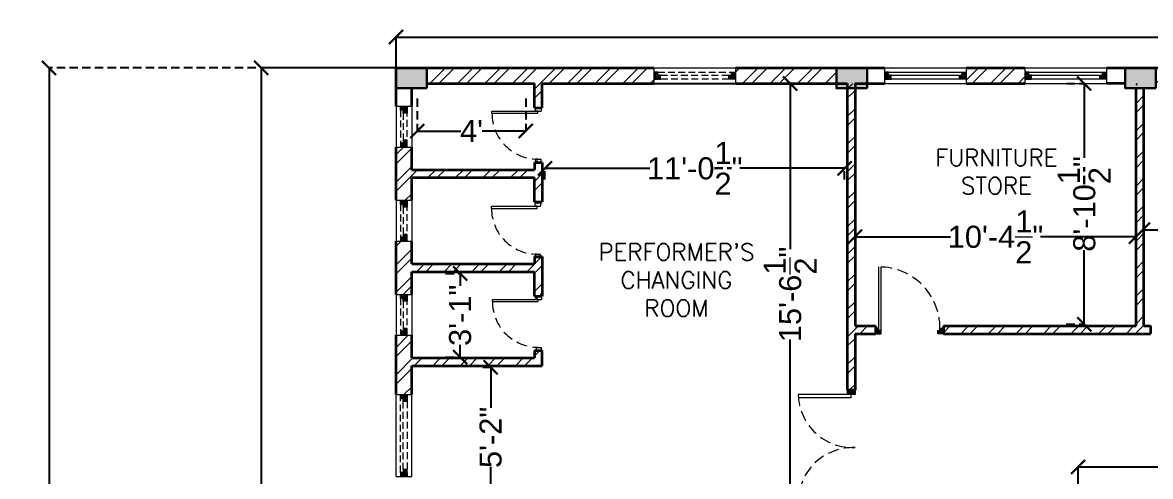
# Model space of a CAD drawing. Header units: inches. Extents: x 845 to 17085, y 908 to 10810.
# Drawn here: x 3752.3 to 4251.1, y 1903.1 to 2103.9 of the extents above; entities that cross this region are included whole.
import ezdxf

# ---------------------------------------------------------------- set-up
doc = ezdxf.new("R2010")
doc.units = ezdxf.units.IN
doc.header["$LTSCALE"] = 15
doc.header["$MEASUREMENT"] = 0
for name, pattern in [('ACAD_ISO03W100', [30, 12, -18]), ('ACAD_ISO04W100', [30.5, 24, -3, 0.5, -3]), ('CONTINUA', [0]), ('DASHED2', [0.375, 0.25, -0.125])]:
    doc.linetypes.add(name, pattern=pattern)
for name, color, linetype, lineweight in [('.15', 4, 'Continuous', 15), ('c1', 21, 'Continuous', 30), ('GRID', 8, 'ACAD_ISO04W100', 5), ('HATCH', 251, 'Continuous', 5), ('humans', 7, 'Continuous', 15), ('PDF_Layer1', 1, 'Continuous', 18), ('SLD', 140, 'Continuous', 9), ('wall 1', 1, 'Continuous', 35), ('WIND & DOOR', 160, 'Continuous', 9), ('window and door', 170, 'Continuous', 9)]:
    doc.layers.add(name, color=color, linetype=linetype, lineweight=lineweight)
for name, color, linetype in [('dimension', 7, 'Continuous'), ('MEUBLE', 55, 'Continuous'), ('Text', 255, 'Continuous')]:
    doc.layers.add(name, color=color, linetype=linetype)
doc.layers.add('door and window', color=7, linetype='Continuous', lineweight=25, true_color=0x0609c1)
doc.styles.add('ROMANS', font='ROMANS')
doc.styles.get("Standard").update_dxf_attribs({"font": 'arial.ttf'})
doc.dimstyles.get("Standard").update_dxf_attribs({"dimtxt": 9.75, "dimasz": 6.25, "dimexe": 0.18, "dimexo": 0.0625, "dimgap": 0.09, "dimtad": 0, "dimdec": 1, "dimzin": 0, "dimdsep": 46, "dimlunit": 4, "dimtxsty": 'Standard', "dimblk": 'ARCHTICK', "dimcen": 0.09, "dimadec": 0, "dimazin": 0, "dimtfac": 1, "dimtdec": 1, "dimtofl": 0, "dimtmove": 0, "dimatfit": 3, "dimldrblk": 'ARCHTICK', "dimfxl": 1, "dimtolj": 1, "dimtzin": 0, "dimlwd": 25, "dimarcsym": 0})
pattern_1 = [(45, (-95896.523, -42758.996), (-6.0932045, 6.0932045), []), (45, (-95892.4605, -42758.996), (-6.0932045, 6.0932045), [])]

# ---------------------------------------------------------------- blocks, each defined once
blk = doc.blocks.new('_ArchTick')
at = {"layer": 'GRID', "color": 0, "const_width": 0.15}
blk.add_lwpolyline([(-0.5, -0.5), (0.5, 0.5)], dxfattribs=at)
blk = doc.blocks.new('*D354')
at = {"layer": 'Defpoints', "color": 0, "linetype": 'ByBlock', "lineweight": 211, "transparency": 16777216}
for p in [(3917.45, 2083.84), (3857.86, 1589.87), (3917.45, 1589.87)]:
    blk.add_point(p, dxfattribs=at)
at = {"layer": 'humans', "color": 0, "linetype": 'ByBlock', "lineweight": -2, "transparency": 16777216}
for p, q in [((3917.38, 2083.84), (3857.68, 2083.84)), ((3917.38, 1589.87), (3857.68, 1589.87))]:
    blk.add_line(p, q, dxfattribs=at)
at = {"layer": 'humans', "color": 0, "linetype": 'Continuous', "lineweight": 25, "transparency": 16777216}
for p, q in [((3857.86, 2083.84), (3857.86, 1853.89)), ((3857.86, 1589.87), (3857.86, 1819.82))]:
    blk.add_line(p, q, dxfattribs=at)
at = {"layer": 'humans', "color": 0, "linetype": 'ByBlock', "lineweight": 25, "transparency": 16777216, "xscale": 6.25, "yscale": 6.25, "zscale": 6.25}
for p, rotation in [((3857.86, 2083.84), 90), ((3857.86, 1589.87), 270)]:
    blk.add_blockref('_ArchTick', p, dxfattribs=dict(at, rotation=rotation))
at = {"layer": 'humans', "color": 0, "linetype": 'ByBlock', "transparency": 16777216, "insert": (3857.86, 1836.85), "char_height": 9.75, "attachment_point": 5, "rotation": 90}
blk.add_mtext('\\A1;41\'-2"', dxfattribs=at)
blk = doc.blocks.new('*D371')
at = {"layer": 'Defpoints', "color": 0, "linetype": 'ByBlock', "lineweight": 211, "transparency": 16777216}
for p in [(5141.38, 2097.48), (3917.45, 2083.84), (5141.38, 2083.84)]:
    blk.add_point(p, dxfattribs=at)
at = {"layer": 'humans', "color": 0, "linetype": 'ByBlock', "lineweight": -2, "transparency": 16777216}
for p, q in [((3917.45, 2083.9), (3917.45, 2097.66)), ((5141.38, 2083.9), (5141.38, 2097.66))]:
    blk.add_line(p, q, dxfattribs=at)
at = {"layer": 'humans', "color": 0, "linetype": 'Continuous', "lineweight": 25, "transparency": 16777216}
for p, q in [((3917.45, 2097.48), (4517.72, 2097.48)), ((5141.38, 2097.48), (4541.11, 2097.48))]:
    blk.add_line(p, q, dxfattribs=at)
at = {"layer": 'humans', "color": 0, "linetype": 'ByBlock', "lineweight": 25, "transparency": 16777216, "xscale": 6.25, "yscale": 6.25, "zscale": 6.25, "rotation": 180}
blk.add_blockref('_ArchTick', (3917.45, 2097.48), dxfattribs=at)
at = {"layer": 'humans', "color": 0, "linetype": 'ByBlock', "lineweight": 25, "transparency": 16777216, "xscale": 6.25, "yscale": 6.25, "zscale": 6.25}
blk.add_blockref('_ArchTick', (5141.38, 2097.48), dxfattribs=at)
at = {"layer": 'humans', "color": 0, "linetype": 'ByBlock', "transparency": 16777216, "insert": (4529.41, 2097.48), "char_height": 9.75, "attachment_point": 5}
blk.add_mtext("\\A1;102'", dxfattribs=at)
blk = doc.blocks.new('*D355')
at = {"layer": 'Defpoints', "color": 0, "linetype": 'ByBlock', "lineweight": 211, "transparency": 16777216}
for p in [(4006.8, 2076.91), (4006.8, 1890.39), (4091.75, 1890.39)]:
    blk.add_point(p, dxfattribs=at)
at = {"layer": 'humans', "color": 0, "linetype": 'ByBlock', "lineweight": -2, "transparency": 16777216}
for p, q in [((4006.86, 2076.91), (4091.93, 2076.91)), ((4006.86, 1890.39), (4091.93, 1890.39))]:
    blk.add_line(p, q, dxfattribs=at)
at = {"layer": 'humans', "color": 0, "linetype": 'Continuous', "lineweight": 25, "transparency": 16777216}
for p, q in [((4091.75, 2076.91), (4091.75, 2003.58)), ((4091.75, 1890.39), (4091.75, 1963.71))]:
    blk.add_line(p, q, dxfattribs=at)
at = {"layer": 'humans', "color": 0, "linetype": 'ByBlock', "lineweight": 25, "transparency": 16777216, "xscale": 6.25, "yscale": 6.25, "zscale": 6.25}
for p, rotation in [((4091.75, 2076.91), 90), ((4091.75, 1890.39), 270)]:
    blk.add_blockref('_ArchTick', p, dxfattribs=dict(at, rotation=rotation))
at = {"layer": 'humans', "color": 0, "linetype": 'ByBlock', "transparency": 16777216, "insert": (4091.75, 1983.65), "char_height": 9.75, "attachment_point": 5, "rotation": 90}
blk.add_mtext('\\A1;15\'-6{\\H1x;\\S1/2;}"', dxfattribs=at)
blk = doc.blocks.new('*D356')
at = {"layer": 'Defpoints', "color": 0, "linetype": 'ByBlock', "lineweight": 211, "transparency": 16777216}
for p in [(4120.45, 2009.13), (4244.71, 2009.13), (4244.71, 2009.13)]:
    blk.add_point(p, dxfattribs=at)
at = {"layer": 'humans', "color": 0, "linetype": 'ByBlock', "lineweight": -2, "transparency": 16777216}
for p, q in [((4120.45, 2009.19), (4120.45, 2009.31)), ((4244.71, 2009.19), (4244.71, 2009.31))]:
    blk.add_line(p, q, dxfattribs=at)
at = {"layer": 'humans', "color": 0, "linetype": 'Continuous', "lineweight": 25, "transparency": 16777216}
for p, q in [((4120.45, 2009.13), (4162.64, 2009.13)), ((4244.71, 2009.13), (4202.51, 2009.13))]:
    blk.add_line(p, q, dxfattribs=at)
at = {"layer": 'humans', "color": 0, "linetype": 'ByBlock', "lineweight": 25, "transparency": 16777216, "xscale": 6.25, "yscale": 6.25, "zscale": 6.25, "rotation": 180}
blk.add_blockref('_ArchTick', (4120.45, 2009.13), dxfattribs=at)
at = {"layer": 'humans', "color": 0, "linetype": 'ByBlock', "lineweight": 25, "transparency": 16777216, "xscale": 6.25, "yscale": 6.25, "zscale": 6.25}
blk.add_blockref('_ArchTick', (4244.71, 2009.13), dxfattribs=at)
at = {"layer": 'humans', "color": 0, "linetype": 'ByBlock', "transparency": 16777216, "insert": (4182.58, 2009.13), "char_height": 9.75, "attachment_point": 5}
blk.add_mtext('\\A1;10\'-4{\\H1x;\\S1/2;}"', dxfattribs=at)
blk = doc.blocks.new('*D357')
at = {"layer": 'Defpoints', "color": 0, "linetype": 'ByBlock', "lineweight": 211, "transparency": 16777216}
for p in [(4247.83, 2012.25), (4379.39, 2012.25), (4379.39, 2012.25)]:
    blk.add_point(p, dxfattribs=at)
at = {"layer": 'humans', "color": 0, "linetype": 'ByBlock', "lineweight": -2, "transparency": 16777216}
for p, q in [((4247.83, 2012.31), (4247.83, 2012.43)), ((4379.39, 2012.31), (4379.39, 2012.43))]:
    blk.add_line(p, q, dxfattribs=at)
at = {"layer": 'humans', "color": 0, "linetype": 'Continuous', "lineweight": 25, "transparency": 16777216}
for p, q in [((4247.83, 2012.25), (4289.89, 2012.25)), ((4379.39, 2012.25), (4337.33, 2012.25))]:
    blk.add_line(p, q, dxfattribs=at)
at = {"layer": 'humans', "color": 0, "linetype": 'ByBlock', "lineweight": 25, "transparency": 16777216, "xscale": 6.25, "yscale": 6.25, "zscale": 6.25, "rotation": 180}
blk.add_blockref('_ArchTick', (4247.83, 2012.25), dxfattribs=at)
at = {"layer": 'humans', "color": 0, "linetype": 'ByBlock', "lineweight": 25, "transparency": 16777216, "xscale": 6.25, "yscale": 6.25, "zscale": 6.25}
blk.add_blockref('_ArchTick', (4379.39, 2012.25), dxfattribs=at)
at = {"layer": 'humans', "color": 0, "linetype": 'ByBlock', "transparency": 16777216, "insert": (4313.61, 2012.25), "char_height": 9.75, "attachment_point": 5}
blk.add_mtext('\\A1;10\'-11{\\H1x;\\S1/2;}"', dxfattribs=at)
blk = doc.blocks.new('*D359')
at = {"layer": 'Defpoints', "color": 0, "linetype": 'ByBlock', "lineweight": 211, "transparency": 16777216}
for p in [(4817.26, 1907.33), (4219.12, 1887.72), (4817.26, 1887.72)]:
    blk.add_point(p, dxfattribs=at)
at = {"layer": 'humans', "color": 0, "linetype": 'ByBlock', "lineweight": -2, "transparency": 16777216}
for p, q in [((4219.12, 1887.78), (4219.12, 1907.51)), ((4817.26, 1887.78), (4817.26, 1907.51))]:
    blk.add_line(p, q, dxfattribs=at)
at = {"layer": 'humans', "color": 0, "linetype": 'Continuous', "lineweight": 25, "transparency": 16777216}
for p, q in [((4219.12, 1907.33), (4497.37, 1907.33)), ((4817.26, 1907.33), (4539.01, 1907.33))]:
    blk.add_line(p, q, dxfattribs=at)
at = {"layer": 'humans', "color": 0, "linetype": 'ByBlock', "lineweight": 25, "transparency": 16777216, "xscale": 6.25, "yscale": 6.25, "zscale": 6.25, "rotation": 180}
blk.add_blockref('_ArchTick', (4219.12, 1907.33), dxfattribs=at)
at = {"layer": 'humans', "color": 0, "linetype": 'ByBlock', "lineweight": 25, "transparency": 16777216, "xscale": 6.25, "yscale": 6.25, "zscale": 6.25}
blk.add_blockref('_ArchTick', (4817.26, 1907.33), dxfattribs=at)
at = {"layer": 'humans', "color": 0, "linetype": 'ByBlock', "transparency": 16777216, "insert": (4518.19, 1907.33), "char_height": 9.75, "attachment_point": 5}
blk.add_mtext('\\A1;49\'-10"', dxfattribs=at)
blk = doc.blocks.new('*D366')
at = {"layer": 'Defpoints', "color": 0, "linetype": 'DASHED2', "lineweight": 211, "transparency": 16777216}
for p in [(3763.99, 2083.84), (3917.45, 2083.84), (3917.45, 1240.3)]:
    blk.add_point(p, dxfattribs=at)
at = {"layer": 'SLD', "color": 0, "linetype": 'DASHED2', "lineweight": -2, "transparency": 16777216}
for p, q in [((3917.38, 2083.84), (3763.81, 2083.84)), ((3917.38, 1240.3), (3763.81, 1240.3))]:
    blk.add_line(p, q, dxfattribs=at)
at = {"layer": 'SLD', "color": 0, "linetype": 'Continuous', "lineweight": 25, "transparency": 16777216}
for p, q in [((3763.99, 2083.84), (3763.99, 1682.42)), ((3763.99, 1240.3), (3763.99, 1641.72))]:
    blk.add_line(p, q, dxfattribs=at)
at = {"layer": 'SLD', "color": 0, "linetype": 'DASHED2', "lineweight": 25, "transparency": 16777216, "xscale": 6.25, "yscale": 6.25, "zscale": 6.25}
for p, rotation in [((3763.99, 2083.84), 90), ((3763.99, 1240.3), 270)]:
    blk.add_blockref('_ArchTick', p, dxfattribs=dict(at, rotation=rotation))
at = {"layer": 'SLD', "color": 0, "linetype": 'DASHED2', "lineweight": 30, "transparency": 16777216, "insert": (3763.99, 1662.07), "char_height": 9.75, "attachment_point": 5, "rotation": 90}
blk.add_mtext('\\A1;70\'-3{\\H1x;\\S1/2;}"', dxfattribs=at)
blk = doc.blocks.new('*D293')
at = {"layer": 'Defpoints', "color": 0, "linetype": 'DASHED2', "lineweight": 211, "transparency": 16777216}
for p in [(4115.82, 2039.41), (3983.32, 2034.41), (4115.82, 2034.41)]:
    blk.add_point(p, dxfattribs=at)
at = {"layer": 'dimension', "color": 0, "linetype": 'DASHED2', "lineweight": -2, "transparency": 16777216}
for p, q in [((3983.32, 2034.47), (3983.32, 2039.59)), ((4115.82, 2034.47), (4115.82, 2039.59))]:
    blk.add_line(p, q, dxfattribs=at)
at = {"layer": 'dimension', "color": 0, "linetype": 'Continuous', "lineweight": 25, "transparency": 16777216}
for p, q in [((3983.32, 2039.41), (4029.63, 2039.41)), ((4115.82, 2039.41), (4069.5, 2039.41))]:
    blk.add_line(p, q, dxfattribs=at)
at = {"layer": 'dimension', "color": 0, "linetype": 'DASHED2', "lineweight": 25, "transparency": 16777216, "xscale": 6.25, "yscale": 6.25, "zscale": 6.25, "rotation": 180}
blk.add_blockref('_ArchTick', (3983.32, 2039.41), dxfattribs=at)
at = {"layer": 'dimension', "color": 0, "linetype": 'DASHED2', "lineweight": 25, "transparency": 16777216, "xscale": 6.25, "yscale": 6.25, "zscale": 6.25}
blk.add_blockref('_ArchTick', (4115.82, 2039.41), dxfattribs=at)
at = {"layer": 'dimension', "color": 0, "linetype": 'DASHED2', "lineweight": 30, "transparency": 16777216, "insert": (4049.57, 2039.41), "char_height": 9.75, "attachment_point": 5}
blk.add_mtext('\\A1;11\'-0{\\H1x;\\S1/2;}"', dxfattribs=at)
blk = doc.blocks.new('*D294')
at = {"layer": 'Defpoints', "color": 0, "linetype": 'DASHED2', "lineweight": 211, "transparency": 16777216}
for p in [(4213.82, 2076.91), (4213.82, 1970.41), (4221.82, 1970.41)]:
    blk.add_point(p, dxfattribs=at)
at = {"layer": 'dimension', "color": 0, "linetype": 'DASHED2', "lineweight": -2, "transparency": 16777216}
for p, q in [((4213.88, 2076.91), (4222, 2076.91)), ((4213.88, 1970.41), (4222, 1970.41))]:
    blk.add_line(p, q, dxfattribs=at)
at = {"layer": 'dimension', "color": 0, "linetype": 'Continuous', "lineweight": 25, "transparency": 16777216}
for p, q in [((4221.82, 2076.91), (4221.82, 2044.05)), ((4221.82, 1970.41), (4221.82, 2003.26))]:
    blk.add_line(p, q, dxfattribs=at)
at = {"layer": 'dimension', "color": 0, "linetype": 'DASHED2', "lineweight": 25, "transparency": 16777216, "xscale": 6.25, "yscale": 6.25, "zscale": 6.25}
for p, rotation in [((4221.82, 2076.91), 90), ((4221.82, 1970.41), 270)]:
    blk.add_blockref('_ArchTick', p, dxfattribs=dict(at, rotation=rotation))
at = {"layer": 'dimension', "color": 0, "linetype": 'DASHED2', "lineweight": 30, "transparency": 16777216, "insert": (4221.82, 2023.66), "char_height": 9.75, "attachment_point": 5, "rotation": 90}
blk.add_mtext('\\A1;8\'-10{\\H1x;\\S1/2;}"', dxfattribs=at)
blk = doc.blocks.new('*D307')
at = {"layer": 'Defpoints', "color": 0, "linetype": 'DASHED2', "lineweight": 211, "transparency": 16777216}
for p in [(3955.82, 1951.41), (3959.32, 1951.41), (3955.82, 1889.41)]:
    blk.add_point(p, dxfattribs=at)
at = {"layer": 'dimension', "color": 0, "linetype": 'DASHED2', "lineweight": -2, "transparency": 16777216}
for p, q in [((3955.88, 1951.41), (3959.5, 1951.41)), ((3955.88, 1889.41), (3959.5, 1889.41))]:
    blk.add_line(p, q, dxfattribs=at)
at = {"layer": 'dimension', "color": 0, "linetype": 'Continuous', "lineweight": 25, "transparency": 16777216}
for p, q in [((3959.32, 1951.41), (3959.32, 1933.46)), ((3959.32, 1889.41), (3959.32, 1907.36))]:
    blk.add_line(p, q, dxfattribs=at)
at = {"layer": 'dimension', "color": 0, "linetype": 'DASHED2', "lineweight": 25, "transparency": 16777216, "xscale": 6.25, "yscale": 6.25, "zscale": 6.25}
for p, rotation in [((3959.32, 1951.41), 90), ((3959.32, 1889.41), 270)]:
    blk.add_blockref('_ArchTick', p, dxfattribs=dict(at, rotation=rotation))
at = {"layer": 'dimension', "color": 0, "linetype": 'DASHED2', "lineweight": 30, "transparency": 16777216, "insert": (3959.32, 1920.41), "char_height": 9.75, "attachment_point": 5, "rotation": 90}
blk.add_mtext('\\A1;5\'-2"', dxfattribs=at)
blk = doc.blocks.new('*D311')
at = {"layer": 'Defpoints', "color": 0, "linetype": 'DASHED2', "lineweight": 211, "transparency": 16777216}
for p in [(3939.32, 1992.91), (3939.32, 1955.91), (3945.82, 1955.91)]:
    blk.add_point(p, dxfattribs=at)
at = {"layer": 'dimension', "color": 0, "linetype": 'DASHED2', "lineweight": -2, "transparency": 16777216}
for p, q in [((3939.38, 1992.91), (3946, 1992.91)), ((3939.38, 1955.91), (3946, 1955.91))]:
    blk.add_line(p, q, dxfattribs=at)
at = {"layer": 'dimension', "color": 0, "linetype": 'Continuous', "lineweight": 25, "transparency": 16777216}
for p, q in [((3945.82, 1992.91), (3945.82, 1987.45)), ((3945.82, 1955.91), (3945.82, 1961.36))]:
    blk.add_line(p, q, dxfattribs=at)
at = {"layer": 'dimension', "color": 0, "linetype": 'DASHED2', "lineweight": 25, "transparency": 16777216, "xscale": 6.25, "yscale": 6.25, "zscale": 6.25}
for p, rotation in [((3945.82, 1992.91), 90), ((3945.82, 1955.91), 270)]:
    blk.add_blockref('_ArchTick', p, dxfattribs=dict(at, rotation=rotation))
at = {"layer": 'dimension', "color": 0, "linetype": 'DASHED2', "lineweight": 30, "transparency": 16777216, "insert": (3945.82, 1974.41), "char_height": 9.75, "attachment_point": 5, "rotation": 90}
blk.add_mtext('\\A1;3\'-1"', dxfattribs=at)
blk = doc.blocks.new('*D312')
at = {"layer": 'Defpoints', "color": 0, "linetype": 'DASHED2', "lineweight": 211, "transparency": 16777216}
for p in [(3926.82, 2070.41), (3974.82, 2070.41), (3974.82, 2055.91)]:
    blk.add_point(p, dxfattribs=at)
at = {"layer": 'dimension', "color": 0, "linetype": 'DASHED2', "lineweight": -2, "transparency": 16777216}
for p, q in [((3926.82, 2070.34), (3926.82, 2055.73)), ((3974.82, 2070.34), (3974.82, 2055.73))]:
    blk.add_line(p, q, dxfattribs=at)
at = {"layer": 'dimension', "color": 0, "linetype": 'Continuous', "lineweight": 25, "transparency": 16777216}
for p, q in [((3926.82, 2055.91), (3946.05, 2055.91)), ((3974.82, 2055.91), (3955.59, 2055.91))]:
    blk.add_line(p, q, dxfattribs=at)
at = {"layer": 'dimension', "color": 0, "linetype": 'DASHED2', "lineweight": 25, "transparency": 16777216, "xscale": 6.25, "yscale": 6.25, "zscale": 6.25, "rotation": 180}
blk.add_blockref('_ArchTick', (3926.82, 2055.91), dxfattribs=at)
at = {"layer": 'dimension', "color": 0, "linetype": 'DASHED2', "lineweight": 25, "transparency": 16777216, "xscale": 6.25, "yscale": 6.25, "zscale": 6.25}
blk.add_blockref('_ArchTick', (3974.82, 2055.91), dxfattribs=at)
at = {"layer": 'dimension', "color": 0, "linetype": 'DASHED2', "lineweight": 30, "transparency": 16777216, "insert": (3950.82, 2055.91), "char_height": 9.75, "attachment_point": 5}
blk.add_mtext("\\A1;4'", dxfattribs=at)

msp = doc.modelspace()

# ---------------------------------------------------------------- hatches: boundary and pattern name
at = {"layer": 'HATCH'}
h = msp.add_hatch(color=256, dxfattribs=at)
h.dxf.hatch_style = 1
h.paths.add_polyline_path([(3931.02, 2083.84), (3931.02, 2074.8), (3917.45, 2074.8), (3917.45, 2083.84)])
h = msp.add_hatch(dxfattribs=at)
h.set_pattern_fill('ANSI32', color=256, scale=0.904682)
h.set_pattern_definition([(45, (-97557.4195, -53762.61), (-6.0932045, 6.0932045), []), (45, (-97553.357, -53762.61), (-6.0932045, 6.0932045), [])])
h.paths.add_polyline_path([(3978.66, 2076.91), (3978.66, 2066.14), (3982.13, 2066.14), (3982.13, 2076.91), (4031.46, 2076.91), (4031.46, 2083.84), (3931.02, 2083.84), (3931.02, 2076.91)])
h = msp.add_hatch(dxfattribs=at)
h.set_pattern_fill('ANSI32', color=256, scale=0.904682)
h.set_pattern_definition(pattern_1)
h.paths.add_polyline_path([(4067.65, 2083.84), (4067.65, 2076.91), (4116.98, 2076.91), (4116.98, 1941.34), (4120.45, 1941.34), (4120.45, 1966.23), (4129.44, 1966.23), (4129.44, 1969.7), (4120.45, 1969.7), (4120.45, 2076.91), (4112.25, 2076.91), (4112.25, 2083.84)])
h = msp.add_hatch(color=256, dxfattribs=at)
h.dxf.hatch_style = 1
h.paths.add_polyline_path([(4125.82, 2083.84), (4125.82, 2074.8), (4112.25, 2074.8), (4112.25, 2083.84)])
h = msp.add_hatch(dxfattribs=at)
h.set_pattern_fill('ANSI32', color=256, scale=0.904682)
h.set_pattern_definition(pattern_1)
h.paths.add_polyline_path([(4169.61, 2083.84), (4169.61, 2076.91), (4195.55, 2076.91), (4195.55, 2083.84)], flags=17)
h.paths.add_polyline_path([(4248.17, 2076.91), (4264.62, 2076.91), (4264.62, 2083.84), (4253.55, 2083.84), (4253.55, 2076.91), (4244.71, 2076.91), (4244.71, 1969.7), (4159.52, 1969.7), (4159.52, 1968.69), (4159.53, 1968.69), (4159.52, 1966.23), (4251.09, 1966.23), (4251.09, 1969.7), (4248.17, 1969.7)])
h = msp.add_hatch(color=256, dxfattribs=at)
h.dxf.hatch_style = 1
h.paths.add_polyline_path([(4253.55, 2083.84), (4253.55, 2074.8), (4239.98, 2074.8), (4239.98, 2083.84)])
h = msp.add_hatch(dxfattribs=at)
h.set_pattern_fill('ANSI32', color=256, scale=0.904682)
h.set_pattern_definition(pattern_1)
h.paths.add_polyline_path([(3924.38, 1952.06), (3982.13, 1952.06), (3982.13, 1958.78), (3978.66, 1958.78), (3978.66, 1955.53), (3924.38, 1955.53), (3924.38, 1965.56), (3917.45, 1965.56), (3917.45, 1939.32), (3924.38, 1939.32)])
h.paths.add_polyline_path([(3924.38, 1993.68), (3978.66, 1993.68), (3978.66, 1982.91), (3982.13, 1982.91), (3982.13, 2000.4), (3978.66, 2000.4), (3978.66, 1997.14), (3924.38, 1997.14), (3924.38, 2007.17), (3917.45, 2007.17), (3917.45, 1983.65), (3924.38, 1983.65)])
h.paths.add_polyline_path([(3924.38, 2035.29), (3978.66, 2035.29), (3978.66, 2024.52), (3982.13, 2024.52), (3982.13, 2042.01), (3978.66, 2042.01), (3978.66, 2038.76), (3924.38, 2038.76), (3924.38, 2048.79), (3917.45, 2048.79), (3917.45, 2025.26), (3924.38, 2025.26)])
at = {"layer": 'HATCH', "lineweight": 0, "true_color": 0x000000}
h = msp.add_hatch(dxfattribs=at)
h.set_pattern_fill('ANSI31', color=18, scale=0.120624, angle=90)
h.set_pattern_definition([(135, (968100.27543, -910032.37143), (-0.27080908924, -0.27080908924), [])])
h.paths.add_polyline_path([(4130.95, 1967.73), (4130.96, 1968.74), (4129.45, 1968.74), (4129.44, 1966.23), (4131.95, 1966.23), (4131.95, 1967.73)])
h.paths.add_polyline_path([(4158.02, 1967.69), (4157.02, 1967.69), (4157.02, 1966.19), (4159.52, 1966.19), (4159.53, 1968.69), (4158.02, 1968.7)])
h = msp.add_hatch(dxfattribs=at)
h.set_pattern_fill('ANSI31', color=18, scale=0.135883)
h.set_pattern_definition([(45, (-945454.74197, -1060362.40125), (-0.30506607815, 0.30506607815), [])])
h.paths.add_polyline_path([(4120.45, 1892.43), (4120.11, 1892.43), (4117.05, 1892.43), (4117.05, 1890.39), (4120.45, 1890.39)])
h.paths.add_polyline_path([(4120.45, 1941.34), (4117.05, 1941.34), (4117.05, 1939.3), (4117.39, 1939.3), (4120.45, 1939.3)])

# ---------------------------------------------------------------- linework, layer by layer
at = {"layer": '.15', "lineweight": 15}
for p, q in [((4031.46, 2083.84), (4067.65, 2083.84)), ((4133.42, 2083.84), (4169.61, 2083.84)), ((4195.55, 2083.84), (4231.73, 2083.84)), ((4031.46, 2076.91), (4067.65, 2076.91)), ((4133.42, 2076.91), (4169.61, 2076.91)), ((4195.55, 2076.91), (4231.73, 2076.91)), ((3917.45, 2066.88), (3917.45, 2048.79)), ((3924.38, 2066.88), (3924.38, 2048.79)), ((3917.45, 2025.26), (3917.45, 2007.17)), ((3924.38, 2025.26), (3924.38, 2007.17)), ((3917.45, 1983.65), (3917.45, 1965.56)), ((3924.38, 1983.65), (3924.38, 1965.56)), ((3917.45, 1903.13), (3917.45, 1939.32)), ((3924.38, 1903.13), (3924.38, 1939.32))]:
    msp.add_line(p, q, dxfattribs=at)
at = {"layer": 'c1'}
for points in [[(3931.02, 2074.8), (3931.02, 2083.84), (3917.45, 2083.84), (3917.45, 2074.8)], [(4125.82, 2074.8), (4125.82, 2083.84), (4112.25, 2083.84), (4112.25, 2074.8)], [(4253.55, 2074.8), (4253.55, 2083.84), (4239.98, 2083.84), (4239.98, 2074.8)]]:
    msp.add_lwpolyline(points, close=True, dxfattribs=at)
at = {"layer": 'door and window', "color": 18, "lineweight": 0, "true_color": 0x000000}
for p, q in [((4130.96, 1968.74), (4131, 1995.8)), ((4131.95, 1967.73), (4131.99, 1995.78)), ((4117.39, 1939.3), (4095.32, 1939.3)), ((4118.75, 1937.95), (4095.4, 1937.95)), ((4118.75, 1937.95), (4118.75, 1939.3))]:
    msp.add_line(p, q, dxfattribs=at)
for points in [[(4131.95, 1966.23), (4131.95, 1967.73), (4130.95, 1967.73), (4130.96, 1968.74), (4129.45, 1968.74), (4129.44, 1966.23), (4131.95, 1966.23)], [(4157.02, 1966.19), (4157.02, 1967.69), (4158.02, 1967.69), (4158.02, 1968.7), (4159.53, 1968.69), (4159.52, 1966.19), (4157.02, 1966.19)]]:
    msp.add_lwpolyline(points, dxfattribs=at)
msp.add_lwpolyline([(4120.45, 1939.3), (4117.05, 1939.3), (4117.05, 1941.34), (4120.45, 1941.34)], close=True, dxfattribs=at)
at = {"layer": 'HATCH', "lineweight": 0}
for p, q in [((4031.46, 2081.47), (4031.88, 2081.88)), ((4031.46, 2080.81), (4032.54, 2081.88)), ((4031.46, 2080.14), (4033.2, 2081.88)), ((4031.46, 2079.48), (4033.27, 2081.29)), ((4031.51, 2078.87), (4033.32, 2080.68)), ((4032.17, 2078.87), (4033.98, 2080.68)), ((4032.83, 2078.87), (4034.48, 2080.51)), ((4066.28, 2078.87), (4064.63, 2080.51)), ((4066.94, 2078.87), (4065.13, 2080.68)), ((4067.6, 2078.87), (4065.79, 2080.68)), ((4067.65, 2079.48), (4065.84, 2081.29)), ((4067.65, 2080.14), (4065.91, 2081.88)), ((4067.65, 2080.81), (4066.57, 2081.88)), ((4067.65, 2081.47), (4067.24, 2081.88)), ((4133.42, 2081.47), (4133.83, 2081.88)), ((4133.42, 2080.81), (4134.49, 2081.88)), ((4133.42, 2080.14), (4135.16, 2081.88)), ((4133.42, 2079.48), (4135.23, 2081.29)), ((4133.46, 2078.87), (4135.27, 2080.68)), ((4134.13, 2078.87), (4135.94, 2080.68)), ((4134.79, 2078.87), (4136.43, 2080.51)), ((4168.24, 2078.87), (4166.59, 2080.51)), ((4168.9, 2078.87), (4167.09, 2080.68)), ((4169.56, 2078.87), (4167.75, 2080.68)), ((4169.61, 2079.48), (4167.8, 2081.29)), ((4169.61, 2080.14), (4167.87, 2081.88)), ((4169.61, 2080.81), (4168.53, 2081.88)), ((4169.61, 2081.47), (4169.19, 2081.88)), ((4195.55, 2081.47), (4195.96, 2081.88)), ((4195.55, 2080.81), (4196.62, 2081.88)), ((4195.55, 2080.14), (4197.28, 2081.88)), ((4195.55, 2079.48), (4197.36, 2081.29)), ((4195.59, 2078.87), (4197.4, 2080.68)), ((4196.25, 2078.87), (4198.06, 2080.68)), ((4196.92, 2078.87), (4198.56, 2080.51)), ((4230.36, 2078.87), (4228.72, 2080.51)), ((4231.03, 2078.87), (4229.22, 2080.68)), ((4231.69, 2078.87), (4229.88, 2080.68)), ((4231.73, 2079.48), (4229.93, 2081.29)), ((4231.73, 2080.14), (4230, 2081.88)), ((4231.73, 2080.81), (4230.66, 2081.88)), ((4231.73, 2081.47), (4231.32, 2081.88)), ((4033.49, 2078.87), (4034.48, 2079.85)), ((4034.16, 2078.87), (4034.48, 2079.19)), ((4065.62, 2078.87), (4064.63, 2079.85)), ((4064.96, 2078.87), (4064.63, 2079.19)), ((4135.45, 2078.87), (4136.43, 2079.85)), ((4136.11, 2078.87), (4136.43, 2079.19)), ((4167.57, 2078.87), (4166.59, 2079.85)), ((4166.91, 2078.87), (4166.59, 2079.19)), ((4197.58, 2078.87), (4198.56, 2079.85)), ((4198.24, 2078.87), (4198.56, 2079.19)), ((4229.7, 2078.87), (4228.72, 2079.85)), ((4229.04, 2078.87), (4228.72, 2079.19)), ((3919.82, 2066.88), (3919.41, 2066.47)), ((3920.48, 2066.88), (3919.41, 2065.8)), ((3921.14, 2066.88), (3919.41, 2065.14)), ((3921.81, 2066.88), (3920, 2065.07)), ((3922.42, 2066.83), (3920.61, 2065.02)), ((3922.42, 2066.17), (3920.61, 2064.36)), ((3922.42, 2065.51), (3920.78, 2063.86)), ((3922.42, 2064.85), (3921.44, 2063.86)), ((3922.42, 2064.19), (3922.1, 2063.86)), ((3921.14, 2048.79), (3919.41, 2050.52)), ((3921.81, 2048.79), (3920, 2050.6)), ((3922.42, 2049.49), (3920.61, 2051.3)), ((3922.42, 2048.83), (3920.61, 2050.64)), ((3922.42, 2050.16), (3920.78, 2051.8)), ((3922.42, 2050.82), (3921.44, 2051.8)), ((3922.42, 2051.48), (3922.1, 2051.8)), ((3920.48, 2048.79), (3919.41, 2049.86)), ((3919.82, 2048.79), (3919.41, 2049.2)), ((3919.82, 2025.26), (3919.41, 2024.85)), ((3920.48, 2025.26), (3919.41, 2024.19)), ((3921.14, 2025.26), (3919.41, 2023.53)), ((3921.81, 2025.26), (3920, 2023.45)), ((3922.42, 2025.22), (3920.61, 2023.41)), ((3922.42, 2024.56), (3920.61, 2022.75)), ((3922.42, 2023.89), (3920.78, 2022.25)), ((3922.42, 2023.23), (3921.44, 2022.25)), ((3922.42, 2022.57), (3922.1, 2022.25)), ((3922.42, 2008.54), (3920.78, 2010.19)), ((3922.42, 2009.2), (3921.44, 2010.19)), ((3922.42, 2009.86), (3922.1, 2010.19)), ((3921.14, 2007.17), (3919.41, 2008.91)), ((3920.48, 2007.17), (3919.41, 2008.25)), ((3919.82, 2007.17), (3919.41, 2007.58)), ((3921.81, 2007.17), (3920, 2008.98)), ((3922.42, 2007.88), (3920.61, 2009.69)), ((3922.42, 2007.22), (3920.61, 2009.03)), ((3919.82, 1983.65), (3919.41, 1983.24)), ((3920.48, 1983.65), (3919.41, 1982.57)), ((3921.14, 1983.65), (3919.41, 1981.91)), ((3921.81, 1983.65), (3920, 1981.84)), ((3922.42, 1983.6), (3920.61, 1981.79)), ((3922.42, 1982.94), (3920.61, 1981.13)), ((3922.42, 1982.28), (3920.78, 1980.63)), ((3922.42, 1981.62), (3921.44, 1980.63)), ((3922.42, 1980.96), (3922.1, 1980.63)), ((3921.14, 1965.56), (3919.41, 1967.29)), ((3920.48, 1965.56), (3919.41, 1966.63)), ((3919.82, 1965.56), (3919.41, 1965.97)), ((3921.81, 1965.56), (3920, 1967.36)), ((3922.42, 1966.26), (3920.61, 1968.07)), ((3922.42, 1965.6), (3920.61, 1967.41)), ((3922.42, 1966.92), (3920.78, 1968.57)), ((3922.42, 1967.59), (3921.44, 1968.57)), ((3922.42, 1968.25), (3922.1, 1968.57)), ((3919.82, 1939.32), (3919.41, 1938.9)), ((3920.48, 1939.32), (3919.41, 1938.24)), ((3921.14, 1939.32), (3919.41, 1937.58)), ((3921.81, 1939.32), (3920, 1937.51)), ((3922.42, 1939.27), (3920.61, 1937.46)), ((3922.42, 1938.61), (3920.61, 1936.8)), ((3922.42, 1937.95), (3920.78, 1936.3)), ((3922.42, 1937.29), (3921.44, 1936.3)), ((3922.42, 1936.62), (3922.1, 1936.3)), ((3922.42, 1903.84), (3920.61, 1905.65)), ((3922.42, 1904.5), (3920.78, 1906.15)), ((3922.42, 1905.16), (3921.44, 1906.15)), ((3922.42, 1905.82), (3922.1, 1906.15)), ((3921.14, 1903.13), (3919.41, 1904.87)), ((3920.48, 1903.13), (3919.41, 1904.21)), ((3919.82, 1903.13), (3919.41, 1903.54)), ((3921.81, 1903.13), (3920, 1904.94)), ((3922.42, 1903.18), (3920.61, 1904.99))]:
    msp.add_line(p, q, dxfattribs=at)
at = {"layer": 'HATCH', "linetype": 'ACAD_ISO03W100', "lineweight": 0, "ltscale": 15}
for p, q in [((3980.58, 2042.01), (3979.72, 2042.87)), ((3980.58, 2024.52), (3979.72, 2023.66)), ((3980.58, 1982.91), (3979.72, 1982.05))]:
    msp.add_line(p, q, dxfattribs=at)
at = {"layer": 'MEUBLE', "linetype": 'Continuous', "lineweight": 0}
msp.add_line((4116.98, 2076.91), (4096.17, 2076.91), dxfattribs=at)
at = {"layer": 'PDF_Layer1', "lineweight": 18}
for p, q in [((4031.46, 2083.84), (4031.46, 2076.91)), ((4067.65, 2083.84), (4067.65, 2076.91)), ((4133.42, 2083.84), (4133.42, 2076.91)), ((4169.61, 2083.84), (4169.61, 2076.91)), ((4195.55, 2083.84), (4195.55, 2076.91)), ((4231.73, 2083.84), (4231.73, 2076.91)), ((3917.45, 2066.88), (3924.38, 2066.88)), ((3917.45, 2048.79), (3924.38, 2048.79)), ((3917.45, 2025.26), (3924.38, 2025.26)), ((3917.45, 2007.17), (3924.38, 2007.17)), ((3917.45, 1983.65), (3924.38, 1983.65)), ((3917.45, 1965.56), (3924.38, 1965.56)), ((3917.45, 1939.32), (3924.38, 1939.32)), ((3917.45, 1903.13), (3924.38, 1903.13))]:
    msp.add_line(p, q, dxfattribs=at)
at = {"layer": 'wall 1', "ltscale": 1.5}
for p, q in [((3917.45, 2083.84), (4031.46, 2083.84)), ((3917.45, 2066.88), (3917.45, 2083.84)), ((4067.65, 2083.84), (4133.42, 2083.84)), ((4169.61, 2083.84), (4195.55, 2083.84)), ((4231.73, 2083.84), (4264.62, 2083.84)), ((3931.02, 2076.91), (3978.66, 2076.91)), ((3978.66, 2066.14), (3978.66, 2076.91)), ((3982.13, 2066.14), (3982.13, 2076.91)), ((3982.13, 2076.91), (4031.46, 2076.91)), ((4067.65, 2076.91), (4116.98, 2076.91)), ((4116.98, 2076.91), (4116.98, 1941.34)), ((4120.45, 2076.91), (4120.45, 1969.7)), ((4120.45, 2076.91), (4133.42, 2076.91)), ((4169.61, 2076.91), (4195.55, 2076.91)), ((4239.98, 2076.91), (4231.73, 2076.91)), ((3924.38, 2066.88), (3924.38, 2074.8)), ((4244.71, 1969.7), (4244.71, 2074.8)), ((4248.17, 1969.7), (4248.17, 2074.8)), ((3978.66, 2066.14), (3982.13, 2066.14)), ((3924.38, 2038.76), (3924.38, 2048.79)), ((3978.66, 2042.01), (3982.13, 2042.01)), ((3978.66, 2042.01), (3978.66, 2038.76)), ((3982.13, 2042.05), (3982.13, 2024.52)), ((3924.38, 2038.76), (3978.66, 2038.76)), ((3924.38, 2035.29), (3978.66, 2035.29)), ((3924.38, 2025.26), (3924.38, 2035.29)), ((3978.66, 2024.52), (3978.66, 2035.29)), ((3978.66, 2024.52), (3982.13, 2024.52)), ((3924.38, 1997.14), (3924.38, 2007.17)), ((3978.66, 2000.4), (3982.13, 2000.4)), ((3978.66, 2000.4), (3978.66, 1997.14)), ((3982.13, 2000.43), (3982.13, 1982.91)), ((3924.38, 1997.14), (3978.66, 1997.14)), ((3924.38, 1993.68), (3978.66, 1993.68)), ((3924.38, 1983.65), (3924.38, 1993.68)), ((3978.66, 1982.91), (3978.66, 1993.68)), ((3978.66, 1982.91), (3982.13, 1982.91)), ((3924.38, 1955.53), (3924.38, 1965.56)), ((4120.45, 1969.7), (4129.44, 1969.7)), ((4120.45, 1966.23), (4129.44, 1966.23)), ((4120.45, 1966.23), (4120.45, 1941.34)), ((4129.44, 1969.7), (4129.44, 1966.23)), ((4159.52, 1969.7), (4244.71, 1969.7)), ((4159.52, 1969.7), (4159.52, 1966.19)), ((4159.52, 1966.23), (4251.09, 1966.23)), ((4248.17, 1969.7), (4251.09, 1969.7)), ((4251.09, 1969.7), (4251.09, 1966.23)), ((3924.38, 1955.53), (3978.66, 1955.53)), ((3978.66, 1958.78), (3982.13, 1958.78)), ((3978.66, 1958.78), (3978.66, 1955.53)), ((3982.13, 1952.06), (3982.13, 1958.78)), ((3924.38, 1939.32), (3924.38, 1952.06)), ((3924.38, 1952.06), (3982.13, 1952.06)), ((4120.45, 1941.34), (4116.98, 1941.34))]:
    msp.add_line(p, q, dxfattribs=at)
for points in [[(3917.45, 2025.26), (3917.45, 2048.79)], [(3917.45, 1983.65), (3917.45, 2007.17)], [(3917.45, 1939.32), (3917.45, 1965.56)]]:
    msp.add_lwpolyline(points, dxfattribs=at)
at = {"layer": 'WIND & DOOR', "linetype": 'DASHED2', "lineweight": 9, "ltscale": 0.8}
for p, q in [((4033.27, 2081.88), (4065.84, 2081.88)), ((4034.48, 2080.68), (4064.63, 2080.68)), ((4064.63, 2078.87), (4031.46, 2078.87))]:
    msp.add_line(p, q, dxfattribs=at)
at = {"layer": 'WIND & DOOR', "linetype": 'CONTINUA', "lineweight": 5, "ltscale": 0.4}
for p, q in [((4135.23, 2081.88), (4133.42, 2081.88)), ((4133.42, 2081.88), (4133.42, 2078.87)), ((4135.23, 2080.68), (4135.23, 2081.88)), ((4135.23, 2081.88), (4167.8, 2081.88)), ((4136.43, 2080.68), (4135.23, 2080.68)), ((4136.43, 2078.87), (4136.43, 2080.68)), ((4136.43, 2080.68), (4166.59, 2080.68)), ((4166.59, 2078.87), (4166.59, 2080.68)), ((4166.59, 2080.68), (4167.8, 2080.68)), ((4167.8, 2081.88), (4169.61, 2081.88)), ((4167.8, 2080.68), (4167.8, 2081.88)), ((4169.61, 2081.88), (4169.61, 2078.87)), ((4197.36, 2081.88), (4195.55, 2081.88)), ((4195.55, 2081.88), (4195.55, 2078.87)), ((4197.36, 2080.68), (4197.36, 2081.88)), ((4197.36, 2081.88), (4229.93, 2081.88)), ((4198.56, 2080.68), (4197.36, 2080.68)), ((4198.56, 2078.87), (4198.56, 2080.68)), ((4198.56, 2080.68), (4228.72, 2080.68)), ((4228.72, 2078.87), (4228.72, 2080.68)), ((4228.72, 2080.68), (4229.93, 2080.68)), ((4229.93, 2081.88), (4231.73, 2081.88)), ((4229.93, 2080.68), (4229.93, 2081.88)), ((4231.73, 2081.88), (4231.73, 2078.87)), ((4166.59, 2078.87), (4133.42, 2078.87)), ((4133.42, 2078.87), (4136.43, 2078.87)), ((4169.61, 2078.87), (4166.59, 2078.87)), ((4228.72, 2078.87), (4195.55, 2078.87)), ((4195.55, 2078.87), (4198.56, 2078.87)), ((4231.73, 2078.87), (4228.72, 2078.87)), ((3919.41, 1937.51), (3919.41, 1939.32)), ((3919.41, 1939.32), (3922.42, 1939.32)), ((3920.61, 1937.51), (3919.41, 1937.51)), ((3920.61, 1936.3), (3920.61, 1937.51)), ((3922.42, 1936.3), (3920.61, 1936.3)), ((3922.42, 1939.32), (3922.42, 1936.3)), ((3922.42, 1906.15), (3920.61, 1906.15)), ((3920.61, 1906.15), (3920.61, 1904.94)), ((3922.42, 1903.13), (3922.42, 1906.15)), ((3919.41, 1904.94), (3919.41, 1903.13)), ((3920.61, 1904.94), (3919.41, 1904.94)), ((3919.41, 1903.13), (3922.42, 1903.13))]:
    msp.add_line(p, q, dxfattribs=at)
at = {"layer": 'WIND & DOOR', "linetype": 'DASHED2', "lineweight": 5, "ltscale": 0.8}
for p, q in [((3919.41, 2065.07), (3919.41, 2050.6)), ((3922.42, 2048.79), (3922.42, 2066.88)), ((3920.61, 2063.86), (3920.61, 2051.8)), ((3922.42, 2007.17), (3922.42, 2025.26)), ((3919.41, 2023.45), (3919.41, 2008.98)), ((3920.61, 2022.25), (3920.61, 2010.19)), ((3919.41, 1981.84), (3919.41, 1967.36)), ((3920.61, 1980.63), (3920.61, 1968.57)), ((3922.42, 1965.56), (3922.42, 1983.65)), ((3919.41, 1904.94), (3919.41, 1937.51)), ((3920.61, 1906.15), (3920.61, 1936.3)), ((3922.42, 1936.3), (3922.42, 1903.13))]:
    msp.add_line(p, q, dxfattribs=at)
at = {"layer": 'WIND & DOOR', "linetype": 'CONTINUA', "lineweight": 9, "ltscale": 0.4}
for p, q in [((3980.16, 2064.69), (3979.19, 2064.69)), ((3980.16, 2043.46), (3979.19, 2043.46)), ((3979.91, 2022.64), (3978.94, 2022.64)), ((3979.91, 2001.42), (3978.94, 2001.42)), ((3980.34, 1981.46), (3979.37, 1981.46)), ((3980.34, 1960.23), (3979.37, 1960.23))]:
    msp.add_line(p, q, dxfattribs=at)
at = {"layer": 'WIND & DOOR', "color": 18, "linetype": 'CONTINUA', "lineweight": 9, "ltscale": 0.4, "true_color": 0x000000}
for p, q in [((3979.19, 2043.46), (3979.19, 2042.01)), ((3981.6, 2042.01), (3981.6, 2043.46)), ((3959.62, 2021.68), (3959.64, 2022.64)), ((3959.64, 2022.64), (3979.91, 2022.64)), ((3959.64, 2021.68), (3979.91, 2021.68)), ((3979.91, 2021.68), (3979.91, 2022.64)), ((3978.94, 2001.42), (3978.94, 1999.97)), ((3981.36, 1999.97), (3981.36, 2001.42)), ((3979.37, 1960.23), (3979.37, 1958.78)), ((3981.79, 1958.78), (3981.79, 1960.23))]:
    msp.add_line(p, q, dxfattribs=at)
at = {"layer": 'WIND & DOOR', "color": 18, "linetype": 'ByBlock', "true_color": 0x000000}
for p, q in [((3979.19, 2043.46), (3981.6, 2043.46)), ((3978.94, 2001.42), (3981.36, 2001.42)), ((3979.37, 1960.23), (3981.79, 1960.23))]:
    msp.add_line(p, q, dxfattribs=at)
at = {"layer": 'WIND & DOOR', "linetype": 'DASHED2', "lineweight": 9, "ltscale": 1.3}
for centre, radius, start, end in [((3980.16, 2063.73), 20.26, 180, 270), ((3979.91, 2021.68), 20.26, 180, 270), ((4130.96, 1968.74), 27.06, 359.9121, 89.9121), ((3980.34, 1980.49), 20.26, 180, 270), ((4119.52, 1940.06), 24.21, 181.8073, 272.1992), ((4119.52, 1891.67), 24.21, 87.8008, 178.1927)]:
    msp.add_arc(centre, radius, start, end, dxfattribs=at)
at = {"layer": 'window and door', "lineweight": 0}
for p, q in [((4033.27, 2081.88), (4031.46, 2081.88)), ((4031.46, 2081.88), (4031.46, 2078.87)), ((4033.27, 2080.68), (4033.27, 2081.88)), ((4034.48, 2080.68), (4033.27, 2080.68)), ((4034.48, 2078.87), (4034.48, 2080.68)), ((4064.63, 2078.87), (4064.63, 2080.68)), ((4064.63, 2080.68), (4065.84, 2080.68)), ((4065.84, 2081.88), (4067.65, 2081.88)), ((4065.84, 2080.68), (4065.84, 2081.88)), ((4067.65, 2081.88), (4067.65, 2078.87)), ((4031.46, 2078.87), (4034.48, 2078.87)), ((4067.65, 2078.87), (4064.63, 2078.87)), ((3919.41, 2065.07), (3919.41, 2066.88)), ((3919.41, 2066.88), (3922.42, 2066.88)), ((3920.61, 2065.07), (3919.41, 2065.07)), ((3920.61, 2063.86), (3920.61, 2065.07)), ((3922.42, 2066.88), (3922.42, 2063.86)), ((3922.42, 2063.86), (3920.61, 2063.86)), ((3919.41, 2050.6), (3919.41, 2048.79)), ((3920.61, 2050.6), (3919.41, 2050.6)), ((3922.42, 2051.8), (3920.61, 2051.8)), ((3920.61, 2051.8), (3920.61, 2050.6)), ((3922.42, 2048.79), (3922.42, 2051.8)), ((3919.41, 2048.79), (3922.42, 2048.79)), ((3919.41, 2023.45), (3919.41, 2025.26)), ((3919.41, 2025.26), (3922.42, 2025.26)), ((3922.42, 2025.26), (3922.42, 2022.25)), ((3920.61, 2023.45), (3919.41, 2023.45)), ((3920.61, 2022.25), (3920.61, 2023.45)), ((3922.42, 2022.25), (3920.61, 2022.25)), ((3922.42, 2010.19), (3920.61, 2010.19)), ((3920.61, 2010.19), (3920.61, 2008.98)), ((3922.42, 2007.17), (3922.42, 2010.19)), ((3919.41, 2008.98), (3919.41, 2007.17)), ((3920.61, 2008.98), (3919.41, 2008.98)), ((3919.41, 2007.17), (3922.42, 2007.17)), ((3919.41, 1981.84), (3919.41, 1983.65)), ((3919.41, 1983.65), (3922.42, 1983.65)), ((3920.61, 1981.84), (3919.41, 1981.84)), ((3920.61, 1980.63), (3920.61, 1981.84)), ((3922.42, 1980.63), (3920.61, 1980.63)), ((3922.42, 1983.65), (3922.42, 1980.63)), ((3919.41, 1967.36), (3919.41, 1965.56)), ((3920.61, 1967.36), (3919.41, 1967.36)), ((3919.41, 1965.56), (3922.42, 1965.56)), ((3922.42, 1968.57), (3920.61, 1968.57)), ((3920.61, 1968.57), (3920.61, 1967.36)), ((3922.42, 1965.56), (3922.42, 1968.57))]:
    msp.add_line(p, q, dxfattribs=at)
at = {"layer": 'window and door', "color": 18, "linetype": 'CONTINUA', "lineweight": 9, "ltscale": 0.4, "true_color": 0x000000}
for p, q in [((3979.19, 2064.69), (3979.19, 2066.14)), ((3981.6, 2066.14), (3981.6, 2064.69)), ((3959.87, 2063.73), (3959.89, 2064.69)), ((3959.89, 2064.69), (3980.16, 2064.69)), ((3959.89, 2063.73), (3980.16, 2063.73)), ((3980.16, 2063.73), (3980.16, 2064.69)), ((3978.94, 2022.64), (3978.94, 2024.09)), ((3981.36, 2024.09), (3981.36, 2022.65)), ((3960.05, 1980.49), (3960.07, 1981.46)), ((3960.07, 1981.46), (3980.34, 1981.46)), ((3960.07, 1980.49), (3980.34, 1980.49)), ((3979.37, 1981.46), (3979.37, 1982.91)), ((3980.34, 1980.49), (3980.34, 1981.46)), ((3981.79, 1982.91), (3981.79, 1981.46))]:
    msp.add_line(p, q, dxfattribs=at)
at = {"layer": 'window and door', "color": 18, "linetype": 'ByBlock', "true_color": 0x000000}
for p, q in [((3979.19, 2066.14), (3981.6, 2066.14)), ((3979.19, 2064.69), (3981.6, 2064.69)), ((3979.19, 2042.01), (3981.6, 2042.01)), ((3978.94, 2024.09), (3981.36, 2024.09)), ((3978.94, 2022.64), (3981.36, 2022.64)), ((3978.94, 1999.97), (3981.36, 1999.97)), ((3979.37, 1982.91), (3981.79, 1982.91)), ((3979.37, 1981.46), (3981.79, 1981.46)), ((3979.37, 1958.78), (3981.79, 1958.78))]:
    msp.add_line(p, q, dxfattribs=at)

# ---------------------------------------------------------------- texts
at = {"layer": 'Text', "ltscale": 0.115, "char_height": 7.4549, "attachment_point": 9, "style": 'ROMANS'}
for s, width, gutter_width, insert in [('\\pxqc;FURNITURE\\PSTORE', 0.00192, 0.00973, (4182.97, 2027.98)), ("\\pxqc;PERFORMER'S CHANGING ROOM", 0.00153, 0.00778, (4041.49, 1973.82))]:
    msp.add_mtext_dynamic_manual_height_columns(s, width=width, gutter_width=gutter_width, heights=[0], dxfattribs=dict(at, insert=insert))

# ---------------------------------------------------------------- dimensions: what is measured, and where the dimension line sits
at = {"layer": 'dimension', "linetype": 'DASHED2', "lineweight": 30}
for p1, p2, distance, picture, middle in [((4213.82, 2076.91), (4213.82, 1970.41), 8, '*D294', (4221.82, 2023.66)), ((3926.82, 2070.41), (3974.82, 2070.41), -14.5, '*D312', (3950.82, 2055.91)), ((3983.32, 2034.41), (4115.82, 2034.41), 5, '*D293', (4049.57, 2039.41)), ((3939.32, 1992.91), (3939.32, 1955.91), 6.5, '*D311', (3945.82, 1974.41)), ((3955.82, 1889.41), (3955.82, 1951.41), -3.5, '*D307', (3959.32, 1920.41))]:
    dim = msp.add_aligned_dim(p1=p1, p2=p2, distance=distance, dimstyle='Standard', dxfattribs=at)
    dim.commit()
    dim.dimension.update_dxf_attribs({"geometry": picture, "text_midpoint": middle})
at = {"layer": 'humans', "linetype": 'ByBlock'}
for p1, p2, distance, picture, middle in [((3917.45, 2083.84), (5141.38, 2083.84), 13.64, '*D371', (4529.41, 2097.48)), ((3917.45, 2083.84), (3917.45, 1589.87), -59.59, '*D354', (3857.86, 1836.85)), ((4006.8, 2076.91), (4006.8, 1890.39), 84.95, '*D355', (4091.75, 1983.65)), ((4120.45, 2009.13), (4244.71, 2009.13), 0, '*D356', (4182.58, 2009.13)), ((4247.83, 2012.25), (4379.39, 2012.25), 0, '*D357', (4313.61, 2012.25)), ((4219.12, 1887.72), (4817.26, 1887.72), 19.61, '*D359', (4518.19, 1907.33))]:
    dim = msp.add_aligned_dim(p1=p1, p2=p2, distance=distance, dimstyle='Standard', dxfattribs=at)
    dim.commit()
    dim.dimension.update_dxf_attribs({"geometry": picture, "text_midpoint": middle})
at = {"layer": 'SLD', "linetype": 'DASHED2', "lineweight": 30}
dim = msp.add_aligned_dim(p1=(3917.45, 1240.3), p2=(3917.45, 2083.84), distance=153.46, dimstyle='Standard', dxfattribs=at)
dim.commit()
dim.dimension.update_dxf_attribs({"geometry": '*D366', "text_midpoint": (3763.99, 1662.07)})

doc.saveas('drawing.dxf')
